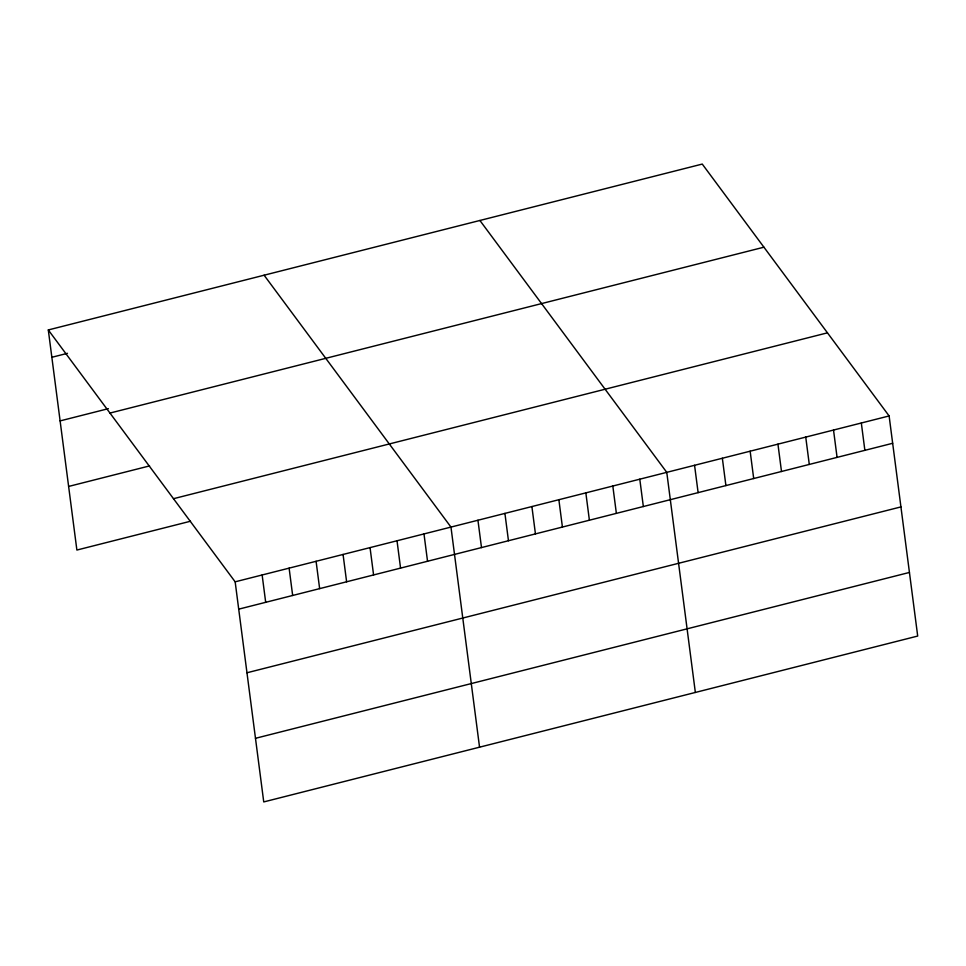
<?xml version="1.0" encoding="UTF-8"?>
<svg xmlns="http://www.w3.org/2000/svg" width="966" height="966" viewBox="0 0 966 966"><rect width="100%" height="100%" fill="white"/><g stroke="black" fill="none" stroke-linecap="round" stroke-linejoin="round"><path stroke-width="1.45" d="M48.3 329.949L702.258 164.075L889.118 415.948L917.7 636.051L263.742 801.925L235.161 581.822L48.3 329.949L76.882 550.052L190.471 521.242M51.85 357.287L67.463 353.327M60.109 420.898L108.385 408.654M109.967 413.062L763.913 247.199M68.622 486.441L149.549 465.914M173.494 498.697L827.451 332.835M235.161 581.822L889.118 415.948M238.711 609.16L892.669 443.285M246.97 672.771L900.928 506.909M255.483 738.314L909.441 572.44M479.909 220.477L666.769 472.35L695.351 692.453M264.104 275.213L450.965 527.086L479.547 747.189M861.322 422.999L864.872 450.337M833.525 430.051L837.075 457.389M805.741 437.103L809.291 464.441M777.944 444.155L781.494 471.493M750.147 451.194L753.697 478.544M722.351 458.246L725.901 485.584M694.566 465.298L698.116 492.636M639.794 479.184L643.344 506.534M612.818 486.031L616.368 513.369M585.843 492.877L589.393 520.215M558.867 499.712L562.417 527.05M531.892 506.558L535.442 533.896M504.916 513.405L508.466 540.743M477.941 520.239L481.491 547.577M423.989 533.932L427.54 561.27M397.014 540.767L400.564 568.105M370.038 547.613L373.588 574.951M343.063 554.448L346.613 581.798M316.087 561.294L319.637 588.632M289.112 568.141L292.662 595.479M262.136 574.975L265.686 602.313"/></g></svg>
